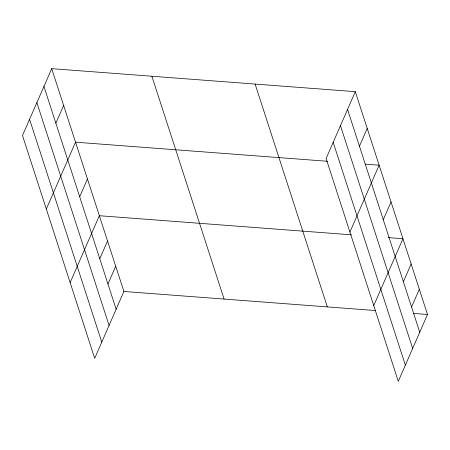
<?xml version="1.0" encoding="UTF-8"?>
<svg xmlns="http://www.w3.org/2000/svg" width="450" height="450" viewBox="0 0 450 450"><rect width="100%" height="100%" fill="white"/><g stroke="black" fill="none" stroke-linecap="round" stroke-linejoin="round"><path stroke-width="0.67" d="M51.711 68.653L22.5 135.512L94.691 358.335L123.902 291.476L51.711 68.653L355.309 91.665L427.5 314.488L398.289 381.347L326.098 158.524L355.309 91.665M55.862 123.188L63.624 105.418M46.322 209.047L75.532 142.183L327.645 161.291M79.684 196.718L87.446 178.948M70.149 282.577L99.36 215.713L351.467 234.827M99.776 258.739L107.539 240.969M107.961 283.989L115.723 266.22M359.454 146.199L367.217 128.43M349.92 232.054L379.131 165.195L365.214 164.143M383.282 219.729L391.044 201.96M373.742 305.589L402.952 238.725L388.344 237.617M403.374 281.751L411.137 263.981M411.553 307.001L419.316 289.232M123.902 291.476L375.317 310.534M413.584 313.431L427.5 314.488M347.546 109.434L419.738 332.257M340.464 125.634L412.661 348.457M333.174 142.324L405.366 365.147M255.122 84.071L327.313 306.894M151.898 76.247L224.089 299.07M43.948 86.422L116.139 309.246M36.872 102.623L109.063 325.446M29.576 119.312L101.773 342.135"/></g></svg>
